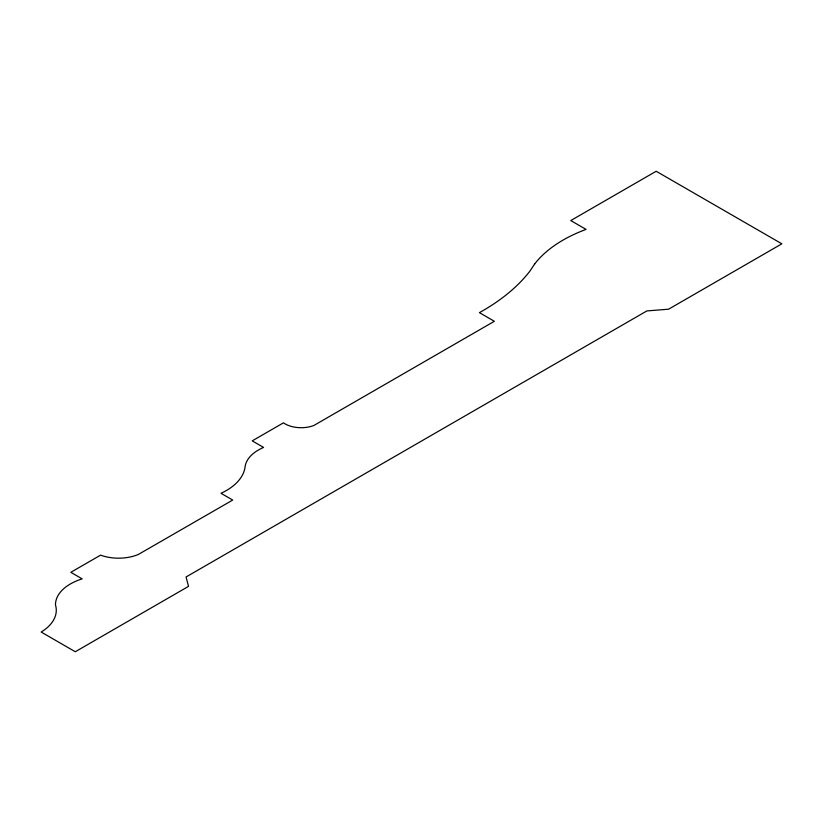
<?xml version="1.0" encoding="UTF-8"?>
<svg xmlns="http://www.w3.org/2000/svg" width="823" height="823" viewBox="0 0 823 823"><rect width="100%" height="100%" fill="white"/><g stroke="black" fill="none" stroke-linecap="round" stroke-linejoin="round"><path stroke-width="1.23" d="M534.6 264.07L529.837 271.22A228.794 132.092 0 0 1 479.408 312.647L494.366 321.279L313.82 425.512A22.849 13.189 0 0 1 283.451 422.837L252.219 440.871L263.566 447.424A46.098 26.614 0 0 0 245.1 466.682A64.379 37.169 0 0 1 220.996 493.296L232.714 500.055L138.49 554.383A33.424 19.299 0 0 1 100.571 555.144L70.819 572.324L82.177 578.878A50.944 29.412 0 0 0 55.48 604.905A54.555 31.5 0 0 1 41.15 632.033L75.284 651.744L188.539 586.357L186.049 576.985L646.899 310.919L668.595 309.201L781.85 243.814L656.178 171.256L570.771 220.564L586.079 229.401A136.772 78.967 0 0 0 534.6 264.07"/></g></svg>
